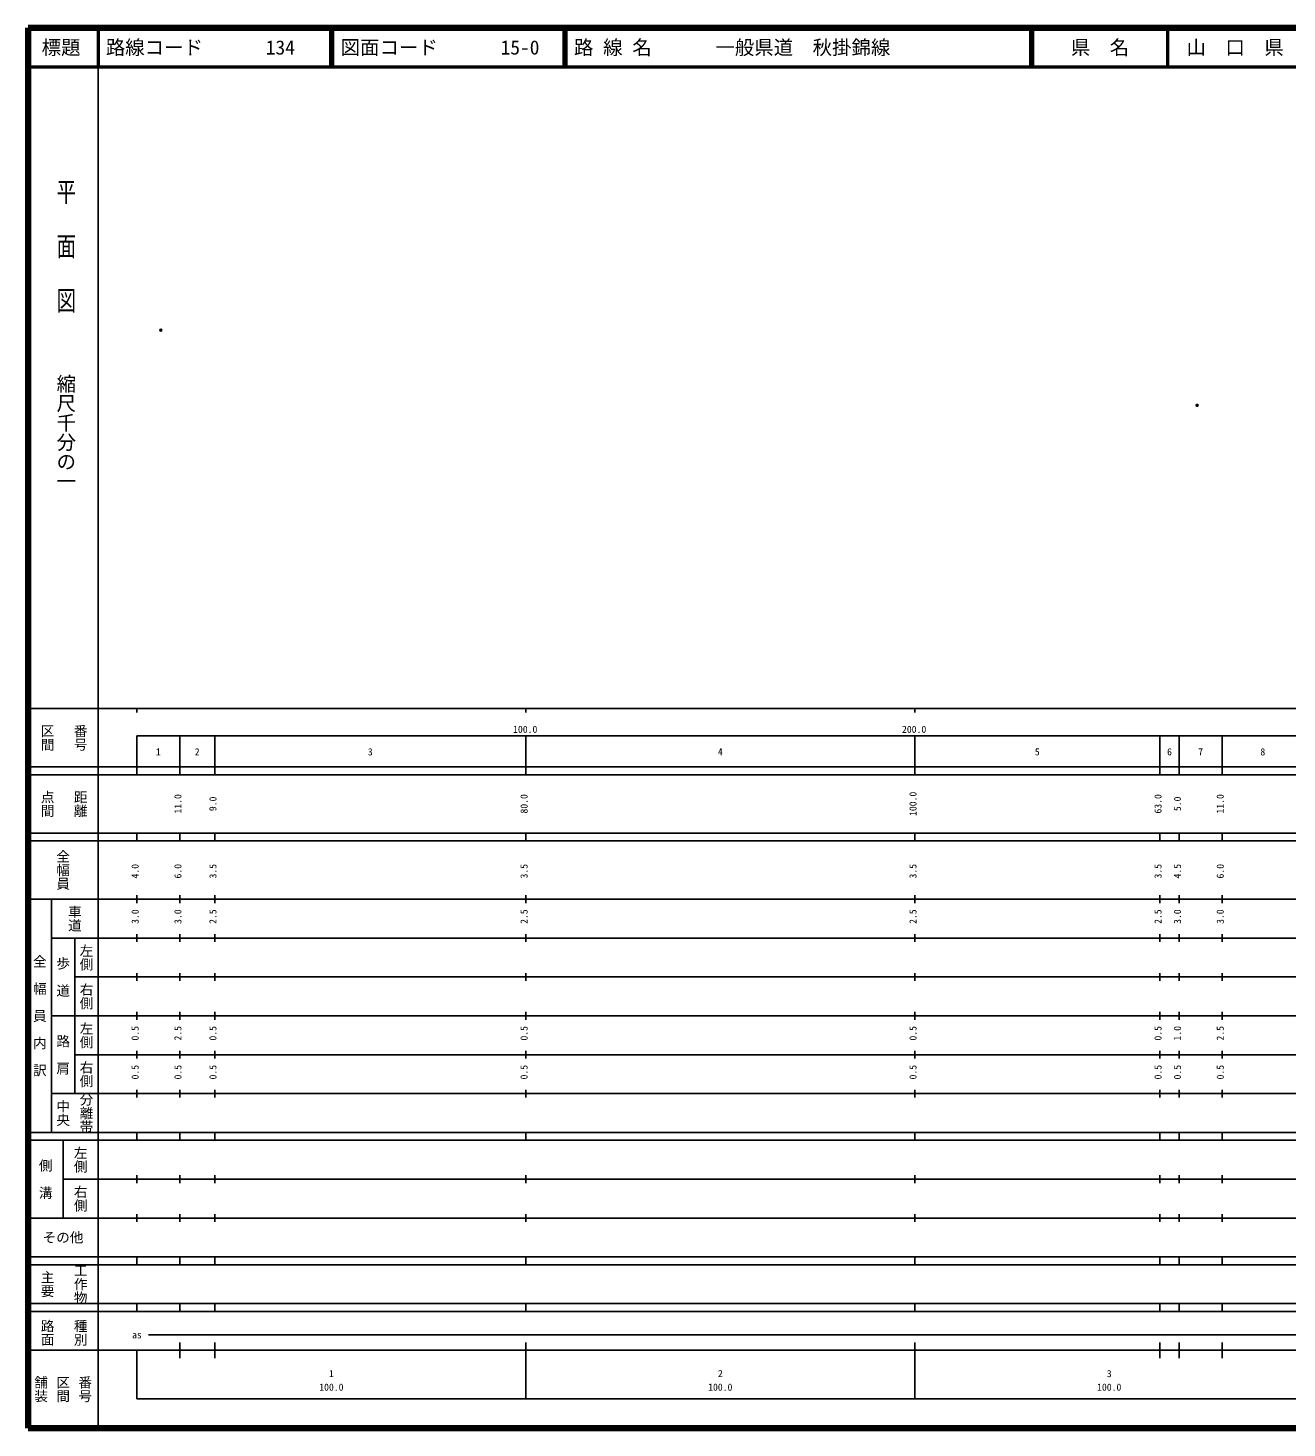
# Model space of a CAD drawing. Units: millimetres on the paper. Extents: x 40 to 680, y 20 to 380.
# Drawn here: x 40 to 363.7, y 20 to 380 of the extents above; entities that cross this region are included whole.
import ezdxf
from ezdxf.enums import TextEntityAlignment as Align

# ---------------------------------------------------------------- set-up
doc = ezdxf.new("R2010")
doc.units = ezdxf.units.MM
doc.header["$PDMODE"] = 32
doc.header["$PDSIZE"] = 0.5
doc.layers.add('M-OTRS', color=6, linetype='Continuous')
doc.layers.add('M-TTL-TXT', color=7, linetype='Continuous')
for name, color, linetype, lineweight in [('M-TTL', 2, 'Continuous', 140), ('M-TTL-BAND', 7, 'Continuous', 25), ('M-TTL-LINE', 7, 'Continuous', 50)]:
    doc.layers.add(name, color=color, linetype=linetype, lineweight=lineweight)
doc.styles.add('@ＭＳ ゴシック', font='')
doc.styles.add('ＭＳ ゴシック', font='')
doc.styles.get('@ＭＳ ゴシック').set_extended_font_data('@MS Gothic')
doc.styles.get('ＭＳ ゴシック').set_extended_font_data('MS Gothic')

msp = doc.modelspace()

# ---------------------------------------------------------------- linework, layer by layer
at = {"layer": 'M-OTRS'}
for p in [(74.158, 302.312), (340.591, 282.976)]:
    msp.add_point(p, dxfattribs=at)
at = {"layer": 'M-TTL'}
for p, q in [((40, 380), (40, 20)), ((680, 380), (40, 380)), ((40, 20), (680, 20))]:
    msp.add_line(p, q, dxfattribs=at)
at = {"layer": 'M-TTL-BAND'}
for p, q in [((58, 370), (58, 20)), ((40, 205), (579, 205)), ((68, 205), (68, 204)), ((168, 205), (168, 204)), ((268, 205), (268, 204)), ((68, 198), (579, 198)), ((68, 198), (68, 188)), ((79, 188), (79, 198)), ((88, 188), (88, 198)), ((168, 188), (168, 198)), ((268, 188), (268, 198)), ((331, 188), (331, 198)), ((336, 188), (336, 198)), ((347, 188), (347, 198)), ((40, 190), (579, 190)), ((40, 188), (579, 188)), ((40, 173), (579, 173)), ((68, 171), (68, 173)), ((79, 171), (79, 173)), ((88, 171), (88, 173)), ((168, 171), (168, 173)), ((268, 171), (268, 173)), ((331, 171), (331, 173)), ((336, 171), (336, 173)), ((347, 171), (347, 173)), ((40, 171), (579, 171)), ((40, 156), (579, 156)), ((46, 96), (46, 156)), ((68, 155), (68, 157)), ((79, 155), (79, 157)), ((88, 155), (88, 157)), ((168, 155), (168, 157)), ((268, 155), (268, 157)), ((331, 155), (331, 157)), ((336, 155), (336, 157)), ((347, 155), (347, 157)), ((46, 146), (579, 146)), ((52, 146), (52, 106)), ((68, 145), (68, 147)), ((79, 145), (79, 147)), ((88, 145), (88, 147)), ((168, 145), (168, 147)), ((268, 145), (268, 147)), ((331, 145), (331, 147)), ((336, 145), (336, 147)), ((347, 145), (347, 147)), ((68, 135), (68, 137)), ((79, 135), (79, 137)), ((88, 135), (88, 137)), ((168, 135), (168, 137)), ((268, 135), (268, 137)), ((331, 135), (331, 137)), ((336, 135), (336, 137)), ((347, 135), (347, 137)), ((52, 136), (579, 136)), ((46, 126), (579, 126)), ((68, 125), (68, 127)), ((79, 125), (79, 127)), ((88, 125), (88, 127)), ((168, 125), (168, 127)), ((268, 125), (268, 127)), ((331, 125), (331, 127)), ((336, 125), (336, 127)), ((347, 125), (347, 127)), ((52, 116), (579, 116)), ((68, 115), (68, 117)), ((79, 115), (79, 117)), ((88, 115), (88, 117)), ((168, 115), (168, 117)), ((268, 115), (268, 117)), ((331, 115), (331, 117)), ((336, 115), (336, 117)), ((347, 115), (347, 117)), ((46, 106), (579, 106)), ((68, 105), (68, 107)), ((79, 105), (79, 107)), ((88, 105), (88, 107)), ((168, 105), (168, 107)), ((268, 105), (268, 107)), ((331, 105), (331, 107)), ((336, 105), (336, 107)), ((347, 105), (347, 107)), ((40, 96), (579, 96)), ((40, 94), (579, 94)), ((49, 94), (49, 74)), ((68, 94), (68, 96)), ((79, 94), (79, 96)), ((88, 94), (88, 96)), ((168, 94), (168, 96)), ((268, 94), (268, 96)), ((331, 94), (331, 96)), ((336, 94), (336, 96)), ((347, 94), (347, 96)), ((49, 84), (579, 84)), ((68, 83), (68, 85)), ((79, 83), (79, 85)), ((88, 83), (88, 85)), ((168, 83), (168, 85)), ((268, 83), (268, 85)), ((331, 83), (331, 85)), ((336, 83), (336, 85)), ((347, 83), (347, 85)), ((40, 74), (579, 74)), ((68, 73), (68, 75)), ((79, 73), (79, 75)), ((88, 73), (88, 75)), ((168, 73), (168, 75)), ((268, 73), (268, 75)), ((331, 73), (331, 75)), ((336, 73), (336, 75)), ((347, 73), (347, 75)), ((40, 64), (579, 64)), ((40, 62), (579, 62)), ((68, 62), (68, 64)), ((79, 62), (79, 64)), ((88, 62), (88, 64)), ((168, 62), (168, 64)), ((268, 62), (268, 64)), ((331, 62), (331, 64)), ((336, 62), (336, 64)), ((347, 62), (347, 64)), ((40, 52), (579, 52)), ((68, 50), (68, 52)), ((79, 50), (79, 52)), ((88, 50), (88, 52)), ((168, 50), (168, 52)), ((268, 50), (268, 52)), ((331, 50), (331, 52)), ((336, 50), (336, 52)), ((347, 50), (347, 52)), ((40, 50), (579, 50)), ((71, 44), (565, 44)), ((40, 40), (579, 40)), ((68, 40), (68, 27.5)), ((79, 38), (79, 42)), ((88, 38), (88, 42)), ((168, 27.5), (168, 42)), ((268, 27.5), (268, 42)), ((331, 38), (331, 42)), ((336, 38), (336, 42)), ((347, 38), (347, 42)), ((68, 27.5), (579, 27.5))]:
    msp.add_line(p, q, dxfattribs=at)
at = {"layer": 'M-TTL-LINE'}
for p, q in [((58, 380), (58, 370)), ((117.75, 380), (117.75, 370)), ((118.25, 380), (118.25, 370)), ((177.75, 380), (177.75, 370)), ((178.25, 380), (178.25, 370)), ((297.75, 380), (297.75, 370)), ((298.25, 380), (298.25, 370)), ((333, 380), (333, 370)), ((40, 370), (680, 370))]:
    msp.add_line(p, q, dxfattribs=at)

# ---------------------------------------------------------------- texts
at = {"layer": 'M-TTL-BAND', "style": '@ＭＳ ゴシック', "width": 1.4}
msp.add_text('平  面  図', height=3.666, rotation=270, dxfattribs=at).set_placement((49.777, 306.475), align=Align.MIDDLE_RIGHT)
at = {"layer": 'M-TTL-BAND', "style": '@ＭＳ ゴシック'}
msp.add_text('縮尺千分の一', height=3.666, rotation=270, dxfattribs=at).set_placement((49.777, 261.03), align=Align.MIDDLE_RIGHT)
for s, p in [('区間', (45, 197.5)), ('番号', (53.5, 197.5)), ('点間', (45, 180.5)), ('距離', (53.5, 180.5)), ('全幅員', (49, 163.5)), ('車道', (52, 151)), ('左側', (55, 141)), ('全\u3000幅\u3000員\u3000内\u3000訳', (43, 126)), ('歩\u3000道', (49, 136)), ('右側', (55, 131)), ('左側', (55, 121)), ('路\u3000肩', (49, 116)), ('右側', (55, 111)), ('分離帯', (55, 101)), ('中央', (49, 101)), ('左側', (53.5, 89)), ('側\u3000溝', (44.5, 84)), ('右側', (53.5, 79)), ('工作物', (53.5, 57)), ('主要', (45, 57)), ('路面', (45, 44.5)), ('種別', (53.5, 44.5)), ('舗装', (43.333, 30)), ('区間', (49, 30)), ('番号', (54.667, 30))]:
    msp.add_text(s, height=2.566, rotation=270, dxfattribs=at).set_placement(p, align=Align.MIDDLE_CENTER)
at = {"layer": 'M-TTL-BAND', "style": 'ＭＳ ゴシック'}
for s, p in [('100.0', (167.844, 198.195)), ('200.0', (267.844, 198.195)), ('1', (73.5, 192.405)), ('2', (83.5, 192.405)), ('3', (128, 192.405)), ('4', (218, 192.405)), ('5', (299.5, 192.405)), ('6', (333.5, 192.405)), ('7', (341.5, 192.405)), ('8', (357.5, 192.405)), ('as', (68, 42.5)), ('1', (118, 32.523)), ('2', (218, 32.523)), ('3', (318, 32.523)), ('100.0', (118, 29.033)), ('100.0', (218, 29.033)), ('100.0', (318, 29.033))]:
    msp.add_text(s, height=1.833, dxfattribs=at).set_placement(p, align=Align.BOTTOM_CENTER)
for s, p in [('11.0', (80, 180.5)), ('9.0', (89, 180.5)), ('80.0', (169, 180.5)), ('100.0', (269, 180.5)), ('63.0', (332, 180.5)), ('5.0', (337, 180.5)), ('11.0', (348, 180.5)), ('4.0', (69, 163.174)), ('6.0', (80, 163.174)), ('3.5', (89, 163.174)), ('3.5', (169, 163.174)), ('3.5', (269, 163.174)), ('3.5', (332, 163.174)), ('4.5', (337, 163.174)), ('6.0', (348, 163.174)), ('3.0', (69, 151.5)), ('3.0', (80, 151.5)), ('2.5', (89, 151.5)), ('2.5', (169, 151.5)), ('2.5', (269, 151.5)), ('2.5', (332, 151.5)), ('3.0', (337, 151.5)), ('3.0', (348, 151.5)), ('0.5', (69, 121.5)), ('2.5', (80, 121.5)), ('0.5', (89, 121.5)), ('0.5', (169, 121.5)), ('0.5', (269, 121.5)), ('0.5', (332, 121.5)), ('1.0', (337, 121.5)), ('2.5', (348, 121.5)), ('0.5', (69, 111.5)), ('0.5', (80, 111.5)), ('0.5', (89, 111.5)), ('0.5', (169, 111.5)), ('0.5', (269, 111.5)), ('0.5', (332, 111.5)), ('0.5', (337, 111.5)), ('0.5', (348, 111.5))]:
    msp.add_text(s, height=1.833, rotation=90, dxfattribs=at).set_placement(p, align=Align.BOTTOM_CENTER)
msp.add_text('その他', height=2.566, dxfattribs=at).set_placement((49, 69), align=Align.MIDDLE_CENTER)
at = {"layer": 'M-TTL-TXT', "style": 'ＭＳ ゴシック'}
for s, p in [('標題', (48.5, 375)), ('県\u3000名', (315.625, 375)), ('山\u3000口\u3000県', (350.375, 375))]:
    msp.add_text(s, height=3.666, dxfattribs=at).set_placement(p, align=Align.MIDDLE_CENTER)
for s, p in [('路線コード', (60, 375)), ('134', (101.142, 375)), ('図面コード', (120.38, 375)), ('15-0', (161.521, 375)), ('路 線 名', (180.38, 375)), ('一般県道\u3000秋掛錦線', (216.734, 375))]:
    msp.add_text(s, height=3.666, dxfattribs=at).set_placement(p, align=Align.MIDDLE_LEFT)

doc.saveas('drawing.dxf')
